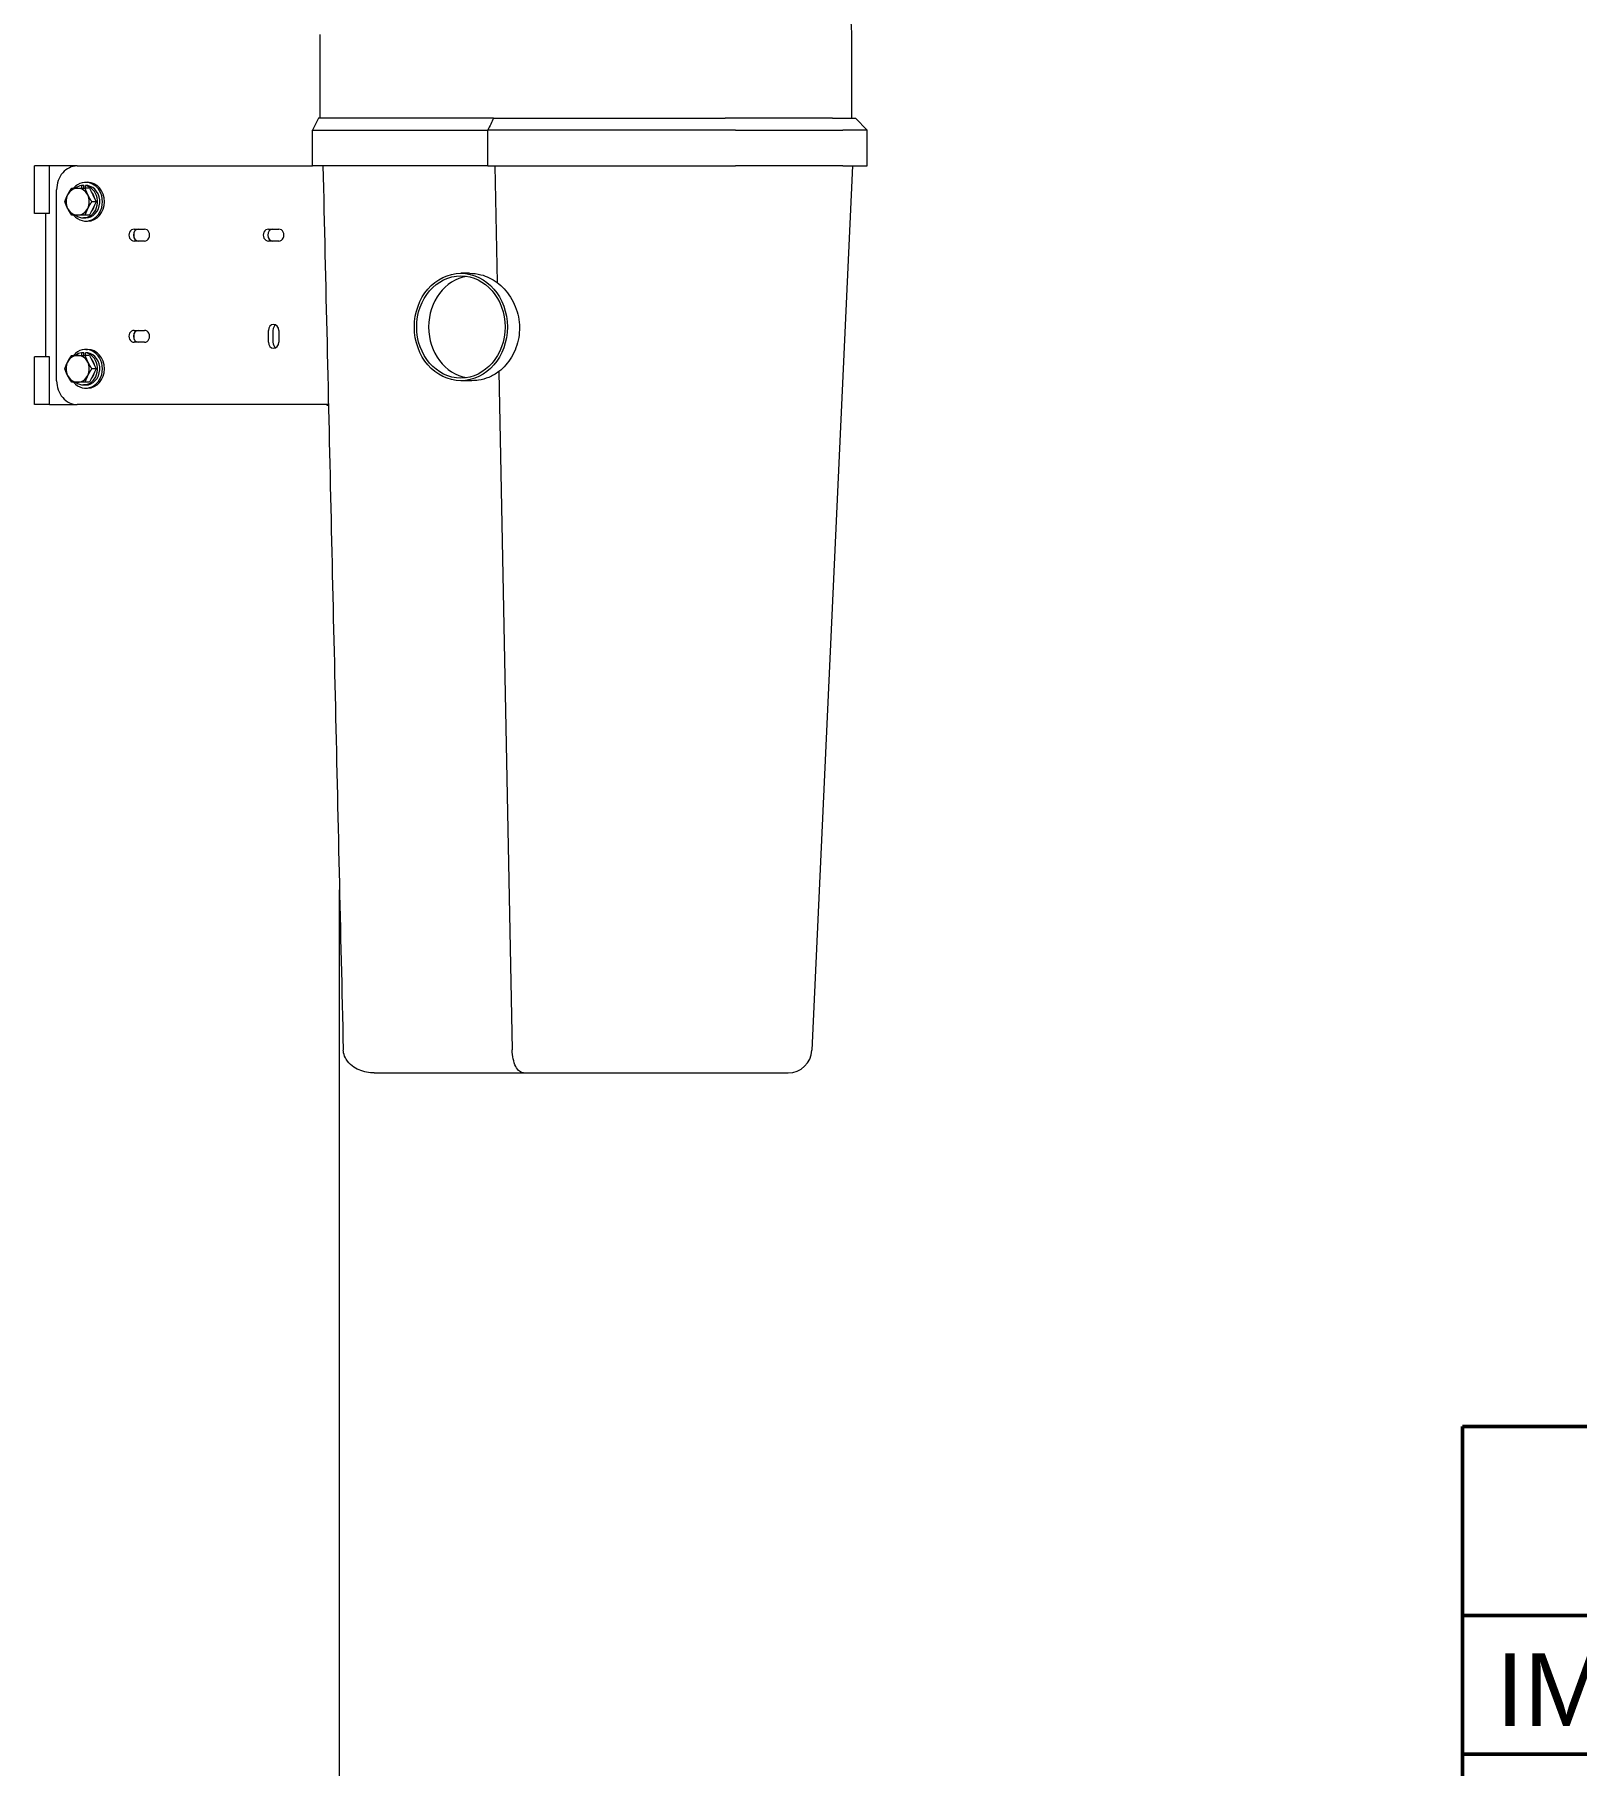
# Model space of a CAD drawing. Header units: inches. Extents: x 15 to 402, y 6 to 258.
# Drawn here: x 313.53 to 345.84, y 74.76 to 111.01 of the extents above; entities that cross this region are included whole.
import ezdxf
from ezdxf.enums import TextEntityAlignment as Align

# ---------------------------------------------------------------- set-up
doc = ezdxf.new("R2010")
doc.units = ezdxf.units.IN
doc.header["$LTSCALE"] = 12
doc.header["$MEASUREMENT"] = 0
doc.layers.get('0').update_dxf_attribs({"lineweight": 25})
for name, color, linetype, lineweight in [('Sketch Geometry(MEMCOR)', 7, 'Continuous', 50), ('Symbols(MEMCOR)', 7, 'Continuous', 25), ('Visible (ANSI)', 7, 'Continuous', 50)]:
    doc.layers.add(name, color=color, linetype=linetype, lineweight=lineweight)
doc.styles.add('MEMCOR', font='arial.ttf')
doc.styles.get("Standard").update_dxf_attribs({"font": 'arial.ttf'})

# ---------------------------------------------------------------- blocks, each defined once
blk = doc.blocks.new('NOTES')
at = {"layer": 'Sketch Geometry(MEMCOR)'}
for p, q in [((-2.075, 1.85), (2.075, 1.85)), ((-2.075, -1.85), (-2.075, 1.85)), ((-2.075, 1.55), (2.075, 1.55)), ((-2.075, 1.33), (2.075, 1.33))]:
    blk.add_line(p, q, dxfattribs=at)
at = {"layer": 'Symbols(MEMCOR)', "color": 7, "insert": (-2.0218, 1.49), "char_height": 0.114972, "attachment_point": 1, "style": 'MEMCOR'}
blk.add_mtext('\\fArial|b0|i0;IMPERIAL CONNECTIONS', dxfattribs=at)
at = {"layer": 'Symbols(MEMCOR)', "color": 7, "lineweight": 30, "flags": 63}
for tag, p in [('@Special_Notes', (-2.0218, -1.4827)), ('@Special_Notes1', (-2.0218, -1.6773))]:
    blk.add_attdef(tag, text='', height=0.115, dxfattribs=at).set_placement(p, align=Align.TOP_LEFT)

msp = doc.modelspace()

# ---------------------------------------------------------------- linework, layer by layer
at = {"layer": 'Visible (ANSI)', "linetype": 'Continuous', "lineweight": 18}
for p, q in [((319.51682, 109.26412), (319.51682, 111.01412)), ((330.66229, 109.26412), (330.66229, 111.01412)), ((319.48096, 109.26412), (319.35541, 109.01412)), ((323.14754, 109.26412), (319.48096, 109.26412)), ((323.14754, 109.26412), (328.00687, 109.26412)), ((330.25687, 109.26412), (328.00687, 109.26412)), ((330.25687, 109.26412), (330.73369, 109.26412)), ((330.73369, 109.26412), (330.98369, 109.01412)), ((319.35541, 108.26412), (319.35541, 109.01412)), ((319.35541, 109.01412), (323.03294, 109.01412)), ((323.03294, 108.26412), (323.03294, 109.01412)), ((328.22337, 109.01412), (323.03294, 109.01412)), ((328.22337, 109.01412), (330.47337, 109.01412)), ((330.98369, 109.01412), (330.47337, 109.01412)), ((330.98369, 108.26412), (330.98369, 109.01412)), ((313.84145, 108.26412), (313.53154, 108.26412)), ((313.53154, 107.26412), (313.53154, 108.26412)), ((314.42664, 108.26412), (313.84145, 108.26412)), ((313.84145, 107.26412), (313.84145, 108.26412)), ((314.42664, 108.26412), (319.06718, 108.26412)), ((319.06718, 108.26412), (319.35541, 108.26412)), ((323.03294, 108.26412), (319.35541, 108.26412)), ((323.03294, 108.26412), (328.22337, 108.26412)), ((323.17466, 108.26412), (323.22281, 105.82454)), ((330.47337, 108.26412), (328.22337, 108.26412)), ((330.67466, 108.26412), (329.82162, 89.74112)), ((330.47337, 108.26412), (330.98369, 108.26412)), ((313.99362, 103.76412), (313.99362, 107.76412)), ((314.51544, 107.85086), (314.51544, 107.79512)), ((314.56244, 107.85086), (314.51544, 107.85086)), ((314.56244, 107.79512), (314.56244, 107.85086)), ((314.68414, 107.79512), (314.58769, 107.79512)), ((314.59685, 107.79512), (314.59685, 107.85086)), ((314.64385, 107.85086), (314.59685, 107.85086)), ((314.60314, 107.92012), (314.64314, 107.92012)), ((314.68414, 107.79512), (314.75439, 107.65462)), ((314.75439, 107.37362), (314.68414, 107.23312)), ((314.82464, 107.51412), (314.72819, 107.51412)), ((314.75439, 107.65462), (314.82464, 107.51412)), ((314.82464, 107.51412), (314.75439, 107.37362)), ((313.84145, 107.26412), (313.53154, 107.26412)), ((313.76261, 107.26412), (313.76261, 104.26412)), ((314.60314, 107.17412), (314.55614, 107.17412)), ((314.68414, 107.23312), (314.58769, 107.23312)), ((314.60314, 107.10812), (314.64314, 107.10812)), ((315.61742, 106.93912), (315.83393, 106.93912)), ((315.83393, 106.68912), (315.61742, 106.68912)), ((315.61967, 106.74734), (315.61967, 106.88091)), ((318.432, 106.93912), (318.64851, 106.93912)), ((318.64851, 106.68912), (318.432, 106.68912)), ((322.64966, 106.01412), (322.46516, 106.01412)), ((315.61742, 104.81912), (315.83393, 104.81912)), ((318.432, 104.56912), (318.432, 104.81912)), ((318.52575, 104.81912), (318.52575, 104.56912)), ((318.64851, 104.81912), (318.64851, 104.56912)), ((315.83393, 104.56912), (315.61742, 104.56912)), ((315.61967, 104.62734), (315.61967, 104.76091)), ((313.84145, 104.26412), (313.53154, 104.26412)), ((313.53154, 103.26412), (313.53154, 104.26412)), ((313.84145, 103.26412), (313.84145, 104.26412)), ((314.51544, 104.35086), (314.51544, 104.29512)), ((314.56244, 104.35086), (314.51544, 104.35086)), ((314.56244, 104.29512), (314.56244, 104.35086)), ((314.68414, 104.29512), (314.58769, 104.29512)), ((314.59685, 104.29512), (314.59685, 104.35086)), ((314.64385, 104.35086), (314.59685, 104.35086)), ((314.60314, 104.42012), (314.64314, 104.42012)), ((314.68414, 104.29512), (314.75439, 104.15462)), ((314.75439, 104.15462), (314.82464, 104.01412)), ((314.68414, 103.73312), (314.58769, 103.73312)), ((314.75439, 103.87362), (314.68414, 103.73312)), ((314.82464, 104.01412), (314.72819, 104.01412)), ((314.82464, 104.01412), (314.75439, 103.87362)), ((322.69522, 103.76412), (322.46516, 103.76412)), ((323.25973, 103.95371), (323.54018, 89.74444)), ((314.60314, 103.67412), (314.55614, 103.67412)), ((314.60314, 103.60812), (314.64314, 103.60812)), ((313.84145, 103.26412), (313.53154, 103.26412)), ((313.84145, 103.26412), (314.42664, 103.26412)), ((319.06718, 103.26412), (314.42664, 103.26412)), ((319.57944, 103.26412), (319.06718, 103.26412)), ((319.68955, 103.26412), (319.57944, 103.26412)), ((319.92252, 74.26275), (319.92252, 93.09734)), ((323.54018, 89.74444), (323.54018, 89.7444)), ((320.64864, 89.26412), (323.77708, 89.26412)), ((323.77708, 89.26412), (326.55701, 89.26412)), ((326.55701, 89.26412), (329.05078, 89.26412)), ((329.05078, 89.26412), (329.32214, 89.26412))]:
    msp.add_line(p, q, dxfattribs=at)
for centre, radius, start, end in [((328.53729, 111.01412), 2.125, 0, 77.596829), ((329.32215, 89.76412), 0.5, 270, 357.363242)]:
    msp.add_arc(centre, radius, start, end, dxfattribs=at)
for centre, major_axis, ratio, start_param, end_param in [((314.42664, 107.76412), (0, 0.5), 0.8660254, 0, 1.57079633), ((314.43464, 107.51412), (0, 0.281), 0.8660254, 0, 1.04719755), ((314.60314, 107.51412), (0, -0.406), 0.8660254, 5.47680863, 10.23115464), ((314.55614, 107.51412), (0, 0.34), 0.8660254, 2.54360569, 6.14450593), ((314.55614, 107.51412), (0, 0.34), 0.8660254, 0.13867938, 0.59798696), ((314.43464, 107.51412), (0, 0.281), 0.8660254, 5.23598776, 6.28318531), ((314.60314, 107.51412), (0, -0.34), 0.8660254, 0, 3.00291327), ((314.64314, 107.51412), (0, -0.406), 0.8660254, 0, 3.14159265), ((314.55614, 107.51412), (0, -0.281), 0.8660254, 1.79497944, 2.39381077), ((314.43464, 107.51412), (0, -0.281), 0.8660254, 4.1887902, 5.23598776), ((314.43464, 107.51412), (0, -0.281), 0.8660254, 5.23598776, 6.28318531), ((314.43464, 107.51412), (0, -0.281), 0.8660254, 0, 1.04719755), ((314.43464, 107.51412), (0, 0.281), 0.8660254, 4.1887902, 5.23598776), ((314.55614, 107.51412), (0, -0.281), 0.8660254, 0.74778189, 1.34661322), ((315.61742, 106.81412), (0, -0.125), 0.8660254, 3.14159265, 6.28318531), ((315.71117, 106.81412), (0, 0.125), 0.8660254, 0, 3.14159265), ((315.83393, 106.81412), (0, 0.125), 0.8660254, 3.14159265, 6.28318531), ((318.432, 106.81412), (0, -0.125), 0.8660254, 3.14159265, 6.28318531), ((318.52575, 106.81412), (0, 0.125), 0.8660254, 0, 3.14159265), ((318.64851, 106.81412), (0, 0.125), 0.8660254, 3.14159265, 6.28318531), ((322.71516, 104.88912), (0, 1.06949), 0.8660254, 0.1353718, 3.00622086), ((315.61742, 104.69412), (0, -0.125), 0.8660254, 3.14159265, 6.28318531), ((315.71117, 104.69412), (0, 0.125), 0.8660254, 0, 3.14159265), ((315.83393, 104.69412), (0, 0.125), 0.8660254, 3.14159265, 6.28318531), ((318.54026, 104.81912), (0, 0.125), 0.8660254, 4.71238898, 7.85398163), ((318.63401, 104.81912), (0, -0.125), 0.8660254, 3.58942505, 4.71238898), ((314.60314, 104.01412), (0, -0.406), 0.8660254, 5.47680863, 10.23115464), ((318.54026, 104.56912), (0, -0.125), 0.8660254, 4.71238898, 7.85398163), ((318.63401, 104.56912), (0, -0.125), 0.8660254, 4.71238898, 5.83535291), ((314.43464, 104.01412), (0, -0.281), 0.8660254, 4.1887902, 5.23598776), ((314.43464, 104.01412), (0, 0.281), 0.8660254, 0, 1.04719755), ((314.55614, 104.01412), (0, 0.34), 0.8660254, 2.54360569, 6.14450593), ((314.55614, 104.01412), (0, 0.34), 0.8660254, 0.13867938, 0.59798696), ((314.43464, 104.01412), (0, 0.281), 0.8660254, 5.23598776, 6.28318531), ((314.60314, 104.01412), (0, -0.34), 0.8660254, 0, 3.00291327), ((314.64314, 104.01412), (0, -0.406), 0.8660254, 0, 3.14159265), ((314.43464, 104.01412), (0, 0.281), 0.8660254, 4.1887902, 5.23598776), ((314.55614, 104.01412), (0, -0.281), 0.8660254, 1.79497944, 2.39381077), ((314.42664, 103.76412), (0, -0.5), 0.8660254, 4.71238898, 6.28318531), ((314.43464, 104.01412), (0, -0.281), 0.8660254, 5.23598776, 6.28318531), ((314.43464, 104.01412), (0, -0.281), 0.8660254, 0, 1.04719755), ((314.55614, 104.01412), (0, -0.281), 0.8660254, 0.74778189, 1.34661322), ((319.60579, 102.76412), (0, 0.5), 0.5, 5.93867862, 6.28318531), ((320.47342, 89.76659), (-0.05204, 0.50525), 0.93365604, 1.48543731, 1.52930404)]:
    msp.add_ellipse(centre, major_axis=major_axis, ratio=ratio, start_param=start_param, end_param=end_param, dxfattribs=at)
for major_axis in [(0, 1.125), (0, 1.06949)]:
    msp.add_ellipse((322.46516, 104.88912), major_axis=major_axis, ratio=0.8660254, dxfattribs=at)
msp.add_open_spline([(323.14754, 109.26412), (323.1093, 109.18082), (323.07107, 109.09743), (323.03294, 109.01412)], degree=3, dxfattribs=at)
for points, knots in [([(319.57497, 108.26412), (319.60324, 107.0306), (319.6315, 105.79707), (319.68804, 103.33002), (319.7163, 102.0965), (319.77283, 99.62945), (319.8011, 98.39593), (319.85764, 95.92888), (319.8859, 94.69535), (319.94244, 92.22831), (319.97071, 90.99478), (319.99898, 89.76126)], [0.00720606, 0.00720606, 0.00720606, 0.00720606, 9.4165272, 9.4165272, 18.82584835, 18.82584835, 28.23516949, 28.23516949, 37.64449064, 37.64449064, 47.05381178, 47.05381178, 47.05381178, 47.05381178]), ([(322.64966, 106.01412), (322.72831, 106.01412), (322.80705, 106.00418), (323.00453, 105.9536), (323.11919, 105.89945), (323.22281, 105.82454)], [-1.69571103, -1.69571103, -1.69571103, -1.69571103, -1.03233658, -1.03233658, 0, 0, 0, 0]), ([(323.22281, 105.82454), (323.27743, 105.78303), (323.32867, 105.73579), (323.42079, 105.63487), (323.46474, 105.57779), (323.54323, 105.45352), (323.57777, 105.38632), (323.63399, 105.24612), (323.65572, 105.173), (323.68495, 105.02585), (323.69244, 104.95184), (323.69423, 104.81028), (323.68888, 104.73798), (323.66445, 104.5942), (323.64537, 104.5227), (323.59471, 104.3856), (323.56309, 104.31988), (323.49048, 104.19831), (323.44951, 104.14247), (323.36308, 104.04354), (323.31465, 103.99705), (323.26173, 103.95527), (323.26073, 103.95449), (323.25973, 103.95371)], [6.18242853, 6.18242853, 6.18242853, 6.18242853, 6.72709124, 6.72709124, 7.27331836, 7.27331836, 7.81954548, 7.81954548, 8.3657726, 8.3657726, 8.91199971, 8.91199971, 9.44529097, 9.44529097, 9.97858222, 9.97858222, 10.51187347, 10.51187347, 11.04516472, 11.04516472, 11.57888464, 11.57888464, 11.589123, 11.589123, 11.589123, 11.589123]), ([(323.25973, 103.95371), (323.19436, 103.90497), (323.1239, 103.86496), (322.98147, 103.80632), (322.91044, 103.78645), (322.79064, 103.76779), (322.74294, 103.76412), (322.69522, 103.76412)], [-12.40580207, -12.40580207, -12.40580207, -12.40580207, -11.73635074, -11.73635074, -11.11891975, -11.11891975, -10.71576058, -10.71576058, -10.71576058, -10.71576058]), ([(320.64864, 89.26412), (320.5955, 89.26412), (320.54211, 89.26903), (320.43668, 89.28922), (320.3843, 89.30454), (320.28235, 89.34758), (320.23238, 89.37542), (320.1393, 89.44779), (320.09606, 89.49239), (320.03687, 89.58859), (320.01719, 89.63532), (320.00346, 89.70327), (320.00109, 89.72113), (319.99994, 89.73901)], [-1.80696733, -1.80696733, -1.80696733, -1.80696733, -1.44557386, -1.44557386, -1.0841804, -1.0841804, -0.72278693, -0.72278693, -0.36139347, -0.36139347, -0.09321507, -0.09321507, 0, 0, 0, 0]), ([(323.77708, 89.26412), (323.77696, 89.26412), (323.77684, 89.26412), (323.74794, 89.26422), (323.71944, 89.27528), (323.66373, 89.31992), (323.63731, 89.35473), (323.59232, 89.44374), (323.57418, 89.49709), (323.54859, 89.61547), (323.54139, 89.67937), (323.54018, 89.7444)], [-0.00194609, -0.00194609, -0.00194609, -0.00194609, 0, 0, 0.46111037, 0.46111037, 0.95742413, 0.95742413, 1.45346945, 1.45346945, 1.94937276, 1.94937276, 1.94937276, 1.94937276])]:
    msp.add_open_spline(points, degree=3, knots=knots, dxfattribs=at)
for points in [[(314.22389, 107.65462), (314.25649, 107.71983), (314.30669, 107.79512)], [(314.30669, 107.79512), (314.36944, 107.79512), (314.43464, 107.79512)], [(314.43464, 107.79512), (314.49985, 107.79512), (314.58769, 107.79512)], [(314.58769, 107.79512), (314.61279, 107.71983), (314.64539, 107.65462)], [(314.16619, 107.51412), (314.19129, 107.58942), (314.22389, 107.65462)], [(314.22389, 107.37362), (314.19129, 107.43883), (314.16619, 107.51412)], [(314.30669, 107.23312), (314.25649, 107.30842), (314.22389, 107.37362)], [(314.64539, 107.37362), (314.61279, 107.30842), (314.58769, 107.23312)], [(314.64539, 107.65462), (314.67799, 107.58942), (314.72819, 107.51412)], [(314.72819, 107.51412), (314.67799, 107.43883), (314.64539, 107.37362)], [(314.43464, 107.23312), (314.36944, 107.23312), (314.30669, 107.23312)], [(314.58769, 107.23312), (314.49985, 107.23312), (314.43464, 107.23312)], [(314.16619, 104.01412), (314.19129, 104.08942), (314.22389, 104.15462)], [(314.22389, 104.15462), (314.25649, 104.21983), (314.30669, 104.29512)], [(314.30669, 104.29512), (314.36944, 104.29512), (314.43464, 104.29512)], [(314.43464, 104.29512), (314.49985, 104.29512), (314.58769, 104.29512)], [(314.58769, 104.29512), (314.61279, 104.21983), (314.64539, 104.15462)], [(314.64539, 104.15462), (314.67799, 104.08942), (314.72819, 104.01412)], [(314.22389, 103.87362), (314.19129, 103.93883), (314.16619, 104.01412)], [(314.30669, 103.73312), (314.25649, 103.80842), (314.22389, 103.87362)], [(314.43464, 103.73312), (314.36944, 103.73312), (314.30669, 103.73312)], [(314.58769, 103.73312), (314.49985, 103.73312), (314.43464, 103.73312)], [(314.64539, 103.87362), (314.61279, 103.80842), (314.58769, 103.73312)], [(314.72819, 104.01412), (314.67799, 103.93883), (314.64539, 103.87362)]]:
    msp.add_rational_spline(points, [1, 1.0379548493, 1], degree=2, dxfattribs=at)

# ---------------------------------------------------------------- block references
at = {"xscale": 13.2, "yscale": 13.2, "zscale": 13.2}
msp.add_blockref('NOTES', (370.8465, 57.4339), dxfattribs=at)

doc.saveas('drawing.dxf')
